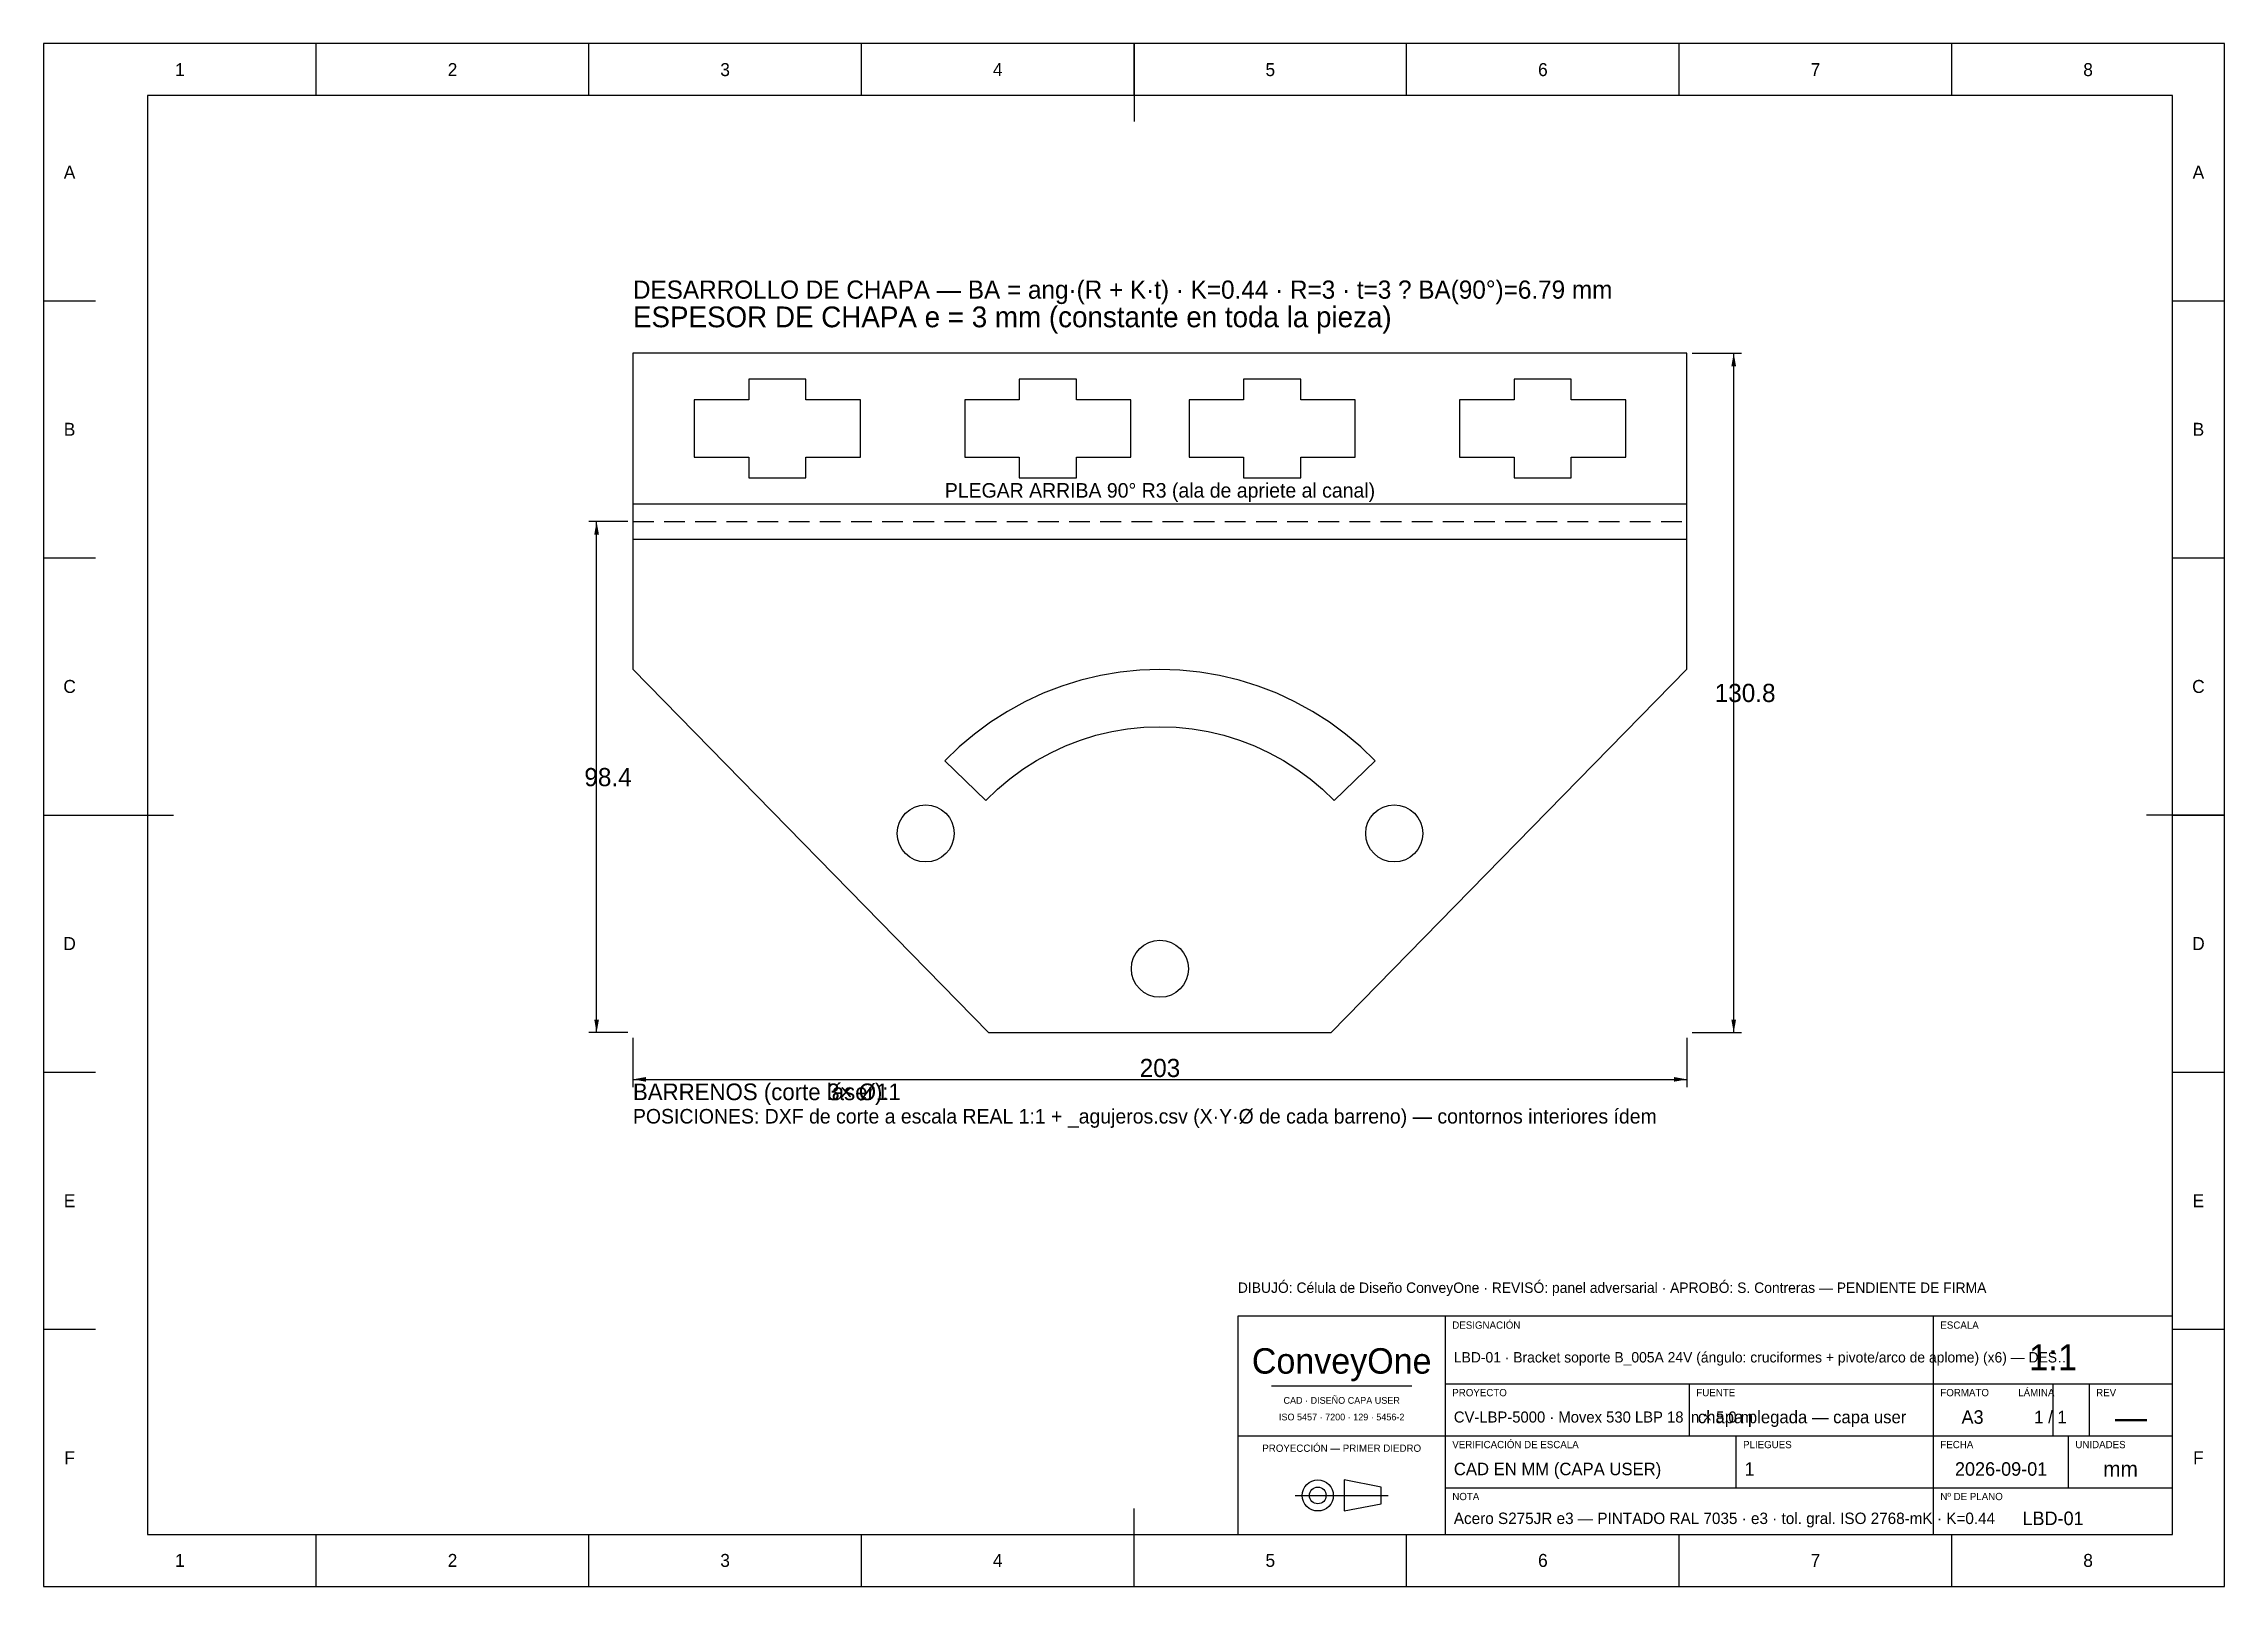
# Model space of a CAD drawing. Extents: x 0 to 420, y 0 to 297.
import ezdxf
from ezdxf.enums import TextEntityAlignment as Align

# ---------------------------------------------------------------- set-up
doc = ezdxf.new("R2010")
doc.units = 0
doc.linetypes.add('DASHED', pattern=[6, 4, -2])
for name, color, linetype in [('COTAS', 7, 'CONTINUOUS'), ('FINA', 7, 'CONTINUOUS'), ('NORMA', 7, 'CONTINUOUS'), ('PLIEGUE', 1, 'DASHED'), ('TEXTO', 7, 'CONTINUOUS'), ('VISIBLE', 7, 'CONTINUOUS')]:
    doc.layers.add(name, color=color, linetype=linetype)

msp = doc.modelspace()

# ---------------------------------------------------------------- linework, layer by layer
at = {"layer": 'COTAS'}
for p, q in [((317.5, 237.395), (327, 237.395)), ((325.5, 106.605), (325.5, 237.395)), ((112.5, 204.995), (105, 204.995)), ((106.5, 106.605), (106.5, 204.995)), ((112.5, 106.605), (105, 106.605)), ((113.5, 105.605), (113.5, 96.105)), ((316.5, 105.605), (316.5, 96.105)), ((317.5, 106.605), (327, 106.605)), ((113.5, 97.605), (316.5, 97.605))]:
    msp.add_line(p, q, dxfattribs=at)
for points in [[(325.5, 237.395), (325.95, 234.895), (325.05, 234.895)], [(106.5, 204.995), (106.95, 202.495), (106.05, 202.495)], [(106.5, 106.605), (106.95, 109.105), (106.05, 109.105)], [(325.5, 106.605), (325.95, 109.105), (325.05, 109.105)], [(113.5, 97.605), (116, 98.055), (116, 97.155)], [(316.5, 97.605), (314, 98.055), (314, 97.155)]]:
    msp.add_solid(points, dxfattribs=at)
at = {"layer": 'FINA'}
for p, q in [((420, 297), (0, 297)), ((0, 297), (0, 0)), ((52.5, 287), (52.5, 297)), ((105, 287), (105, 297)), ((157.5, 287), (157.5, 297)), ((210, 287), (210, 297)), ((262.5, 287), (262.5, 297)), ((315, 287), (315, 297)), ((367.5, 287), (367.5, 297)), ((420, 0), (420, 297)), ((0, 247.5), (10, 247.5)), ((410, 247.5), (420, 247.5)), ((113.5, 208.395), (316.5, 208.395)), ((113.5, 201.605), (316.5, 201.605)), ((0, 198), (10, 198)), ((410, 198), (420, 198)), ((0, 148.5), (10, 148.5)), ((410, 148.5), (420, 148.5)), ((0, 99), (10, 99)), ((410, 99), (420, 99)), ((0, 49.5), (10, 49.5)), ((410, 49.5), (420, 49.5)), ((236.5, 38.6), (263.5, 38.6)), ((270, 39), (364, 39)), ((317, 29), (317, 39)), ((364, 39), (410, 39)), ((387, 29), (387, 39)), ((394, 29), (394, 39)), ((230, 29), (270, 29)), ((270, 29), (364, 29)), ((326, 19), (326, 29)), ((364, 29), (410, 29)), ((390, 19), (390, 29)), ((241.03, 17.5), (258.97, 17.5)), ((270, 19), (364, 19)), ((364, 19), (410, 19)), ((52.5, 0), (52.5, 10)), ((105, 0), (105, 10)), ((157.5, 0), (157.5, 10)), ((210, 0), (210, 10)), ((262.5, 0), (262.5, 10)), ((315, 0), (315, 10)), ((367.5, 0), (367.5, 10)), ((0, 0), (420, 0))]:
    msp.add_line(p, q, dxfattribs=at)
at = {"layer": 'NORMA'}
for p, q in [((210, 297), (210, 282)), ((410, 287), (20, 287)), ((20, 287), (20, 10)), ((410, 10), (410, 287)), ((0, 148.5), (25, 148.5)), ((420, 148.5), (405, 148.5)), ((410, 52), (230, 52)), ((230, 52), (230, 10)), ((270, 10), (270, 52)), ((364, 10), (364, 52)), ((410, 10), (410, 52)), ((210, 0), (210, 15)), ((20, 10), (410, 10)), ((230, 10), (410, 10))]:
    msp.add_line(p, q, dxfattribs=at)
at = {"layer": 'PLIEGUE'}
msp.add_line((113.5, 204.995), (316.5, 204.995), dxfattribs=at)
at = {"layer": 'TEXTO'}
for p, q in [((257.59, 19.11), (250.46, 20.49)), ((250.46, 20.49), (250.46, 14.51)), ((257.59, 15.89), (257.59, 19.11)), ((250.46, 14.51), (257.59, 15.89))]:
    msp.add_line(p, q, dxfattribs=at)
for radius in [2.99, 1.61]:
    msp.add_circle((245.4, 17.5), radius, dxfattribs=at)
at = {"layer": 'VISIBLE'}
for p, q in [((316.5, 237.395), (113.5, 237.395)), ((113.5, 237.395), (113.5, 176.605)), ((316.5, 176.605), (316.5, 237.395)), ((146.8, 232.395), (135.8, 232.395)), ((135.8, 232.395), (135.8, 228.395)), ((146.8, 228.395), (146.8, 232.395)), ((198.9, 232.395), (187.9, 232.395)), ((187.9, 232.395), (187.9, 228.395)), ((198.9, 228.395), (198.9, 232.395)), ((242.1, 232.395), (231.1, 232.395)), ((231.1, 232.395), (231.1, 228.395)), ((242.1, 228.395), (242.1, 232.395)), ((294.2, 232.395), (283.2, 232.395)), ((283.2, 232.395), (283.2, 228.395)), ((294.2, 228.395), (294.2, 232.395)), ((135.8, 228.395), (125.3, 228.395)), ((125.3, 228.395), (125.3, 217.395)), ((157.3, 228.395), (146.8, 228.395)), ((157.3, 217.395), (157.3, 228.395)), ((187.9, 228.395), (177.4, 228.395)), ((177.4, 228.395), (177.4, 217.395)), ((209.4, 228.395), (198.9, 228.395)), ((209.4, 217.395), (209.4, 228.395)), ((231.1, 228.395), (220.6, 228.395)), ((220.6, 228.395), (220.6, 217.395)), ((252.6, 228.395), (242.1, 228.395)), ((252.6, 217.395), (252.6, 228.395)), ((283.2, 228.395), (272.7, 228.395)), ((272.7, 228.395), (272.7, 217.395)), ((304.7, 228.395), (294.2, 228.395)), ((304.7, 217.395), (304.7, 228.395)), ((125.3, 217.395), (135.8, 217.395)), ((135.8, 217.395), (135.8, 213.395)), ((146.8, 213.395), (146.8, 217.395)), ((146.8, 217.395), (157.3, 217.395)), ((177.4, 217.395), (187.9, 217.395)), ((187.9, 217.395), (187.9, 213.395)), ((198.9, 213.395), (198.9, 217.395)), ((198.9, 217.395), (209.4, 217.395)), ((220.6, 217.395), (231.1, 217.395)), ((231.1, 217.395), (231.1, 213.395)), ((242.1, 213.395), (242.1, 217.395)), ((242.1, 217.395), (252.6, 217.395)), ((272.7, 217.395), (283.2, 217.395)), ((283.2, 217.395), (283.2, 213.395)), ((294.2, 213.395), (294.2, 217.395)), ((294.2, 217.395), (304.7, 217.395)), ((135.8, 213.395), (146.8, 213.395)), ((187.9, 213.395), (198.9, 213.395)), ((231.1, 213.395), (242.1, 213.395)), ((283.2, 213.395), (294.2, 213.395)), ((113.5, 176.605), (182, 106.605)), ((215, 176.505), (211.15, 176.375)), ((218.85, 176.375), (215, 176.505)), ((248, 106.605), (316.5, 176.605)), ((196.09, 173.315), (192.49, 171.925)), ((199.77, 174.455), (196.09, 173.315)), ((203.52, 175.345), (199.77, 174.455)), ((207.32, 175.995), (203.52, 175.345)), ((211.15, 176.375), (207.32, 175.995)), ((222.68, 175.995), (218.85, 176.375)), ((226.48, 175.345), (222.68, 175.995)), ((230.23, 174.455), (226.48, 175.345)), ((233.91, 173.315), (230.23, 174.455)), ((237.51, 171.925), (233.91, 173.315)), ((185.62, 168.445), (182.38, 166.375)), ((189, 170.305), (185.62, 168.445)), ((192.49, 171.925), (189, 170.305)), ((241, 170.305), (237.51, 171.925)), ((244.38, 168.445), (241, 170.305)), ((247.62, 166.375), (244.38, 168.445)), ((179.27, 164.085), (176.33, 161.595)), ((182.38, 166.375), (179.27, 164.085)), ((199.7, 162.925), (202.68, 163.845)), ((202.68, 163.845), (205.71, 164.565)), ((205.71, 164.565), (208.78, 165.085)), ((208.78, 165.085), (211.88, 165.405)), ((211.88, 165.405), (215, 165.505)), ((215, 165.505), (218.12, 165.405)), ((218.12, 165.405), (221.22, 165.085)), ((221.22, 165.085), (224.29, 164.565)), ((224.29, 164.565), (227.32, 163.845)), ((227.32, 163.845), (230.3, 162.925)), ((250.73, 164.085), (247.62, 166.375)), ((253.67, 161.595), (250.73, 164.085)), ((176.33, 161.595), (173.57, 158.915)), ((191.23, 158.985), (193.96, 160.485)), ((193.96, 160.485), (196.79, 161.805)), ((196.79, 161.805), (199.7, 162.925)), ((230.3, 162.925), (233.21, 161.805)), ((233.21, 161.805), (236.04, 160.485)), ((236.04, 160.485), (238.77, 158.985)), ((256.43, 158.915), (253.67, 161.595)), ((173.57, 158.915), (181.48, 151.275)), ((183.72, 153.445), (186.1, 155.455)), ((186.1, 155.455), (188.61, 157.305)), ((188.61, 157.305), (191.23, 158.985)), ((238.77, 158.985), (241.39, 157.305)), ((241.39, 157.305), (243.9, 155.455)), ((243.9, 155.455), (246.28, 153.445)), ((248.52, 151.275), (256.43, 158.915)), ((181.48, 151.275), (183.72, 153.445)), ((246.28, 153.445), (248.52, 151.275)), ((182, 106.605), (248, 106.605))]:
    msp.add_line(p, q, dxfattribs=at)
for centre in [(169.88, 144.955), (260.12, 144.955), (215, 118.905)]:
    msp.add_circle(centre, 5.5, dxfattribs=at)

# ---------------------------------------------------------------- texts
at = {"layer": 'COTAS'}
for s, p in [('130.8', (327.7, 172)), ('98.4', (108.7, 155.8)), ('203', (215, 99.805))]:
    msp.add_text(s, height=3.5, dxfattribs=at).set_placement(p, align=Align.MIDDLE_CENTER)
at = {"layer": 'TEXTO'}
for s, height, p in [('1', 2.5, (26.25, 292)), ('2', 2.5, (78.75, 292)), ('3', 2.5, (131.25, 292)), ('4', 2.5, (183.75, 292)), ('5', 2.5, (236.25, 292)), ('6', 2.5, (288.75, 292)), ('7', 2.5, (341.25, 292)), ('8', 2.5, (393.75, 292)), ('A', 2.5, (5, 272.25)), ('A', 2.5, (415, 272.25)), ('B', 2.5, (5, 222.75)), ('B', 2.5, (415, 222.75)), ('PLEGAR ARRIBA 90° R3 (ala de apriete al canal)', 2.8, (215, 210.995)), ('C', 2.5, (5, 173.25)), ('C', 2.5, (415, 173.25)), ('D', 2.5, (5, 123.75)), ('D', 2.5, (415, 123.75)), ('E', 2.5, (5, 74.25)), ('E', 2.5, (415, 74.25)), ('1:1', 5, (387, 44.1)), ('ConveyOne', 4.9, (250, 43.4)), ('CAD · DISEÑO CAPA USER', 1.3, (250, 35.8)), ('A3', 2.6, (371.5, 32.6)), ('1 / 1', 2.4, (386.5, 32.6)), ('ISO 5457 · 7200 · 129 · 5456-2', 1.3, (250, 32.6)), ('—', 4.6, (402, 32.6)), ('F', 2.5, (5, 24.75)), ('PROYECCIÓN — PRIMER DIEDRO', 1.4, (250, 26.6)), ('F', 2.5, (415, 24.75)), ('2026-09-01', 2.6, (377, 22.6)), ('mm', 3, (400, 22.6)), ('LBD-01', 2.6, (387, 13.1)), ('1', 2.5, (26.25, 5)), ('2', 2.5, (78.75, 5)), ('3', 2.5, (131.25, 5)), ('4', 2.5, (183.75, 5)), ('5', 2.5, (236.25, 5)), ('6', 2.5, (288.75, 5)), ('7', 2.5, (341.25, 5)), ('8', 2.5, (393.75, 5))]:
    msp.add_text(s, height=height, dxfattribs=at).set_placement(p, align=Align.MIDDLE_CENTER)
for s, height, p in [('DESARROLLO DE CHAPA — BA = ang·(R + K·t) · K=0.44 · R=3 · t=3 ? BA(90°)=6.79 mm', 3.5, (113.5, 247.895)), ('ESPESOR DE CHAPA e = 3 mm (constante en toda la pieza)', 4, (113.5, 242.395)), ('BARRENOS (corte láser): ', 3.2, (113.5, 93.605)), ('3× Ø11', 3.2, (150.927, 93.605)), ('POSICIONES: DXF de corte a escala REAL 1:1 + _agujeros.csv (X·Y·Ø de cada barreno) — contornos interiores ídem', 2.8, (113.5, 89.105)), ('DIBUJÓ: Célula de Diseño ConveyOne · REVISÓ: panel adversarial · APROBÓ: S. Contreras — PENDIENTE DE FIRMA', 2, (230, 56.5)), ('DESIGNACIÓN', 1.4, (271.3, 49.6)), ('ESCALA', 1.4, (365.3, 49.6)), ('PROYECTO', 1.4, (271.3, 36.6)), ('FUENTE', 1.4, (318.3, 36.6)), ('FORMATO', 1.4, (365.3, 36.6)), ('LÁMINA', 1.4, (380.3, 36.6)), ('REV', 1.4, (395.3, 36.6)), ('VERIFICACIÓN DE ESCALA', 1.4, (271.3, 26.6)), ('PLIEGUES', 1.4, (327.3, 26.6)), ('FECHA', 1.4, (365.3, 26.6)), ('UNIDADES', 1.4, (391.3, 26.6)), ('NOTA', 1.4, (271.3, 16.6)), ('Nº DE PLANO', 1.4, (365.3, 16.6))]:
    msp.add_text(s, height=height, dxfattribs=at).set_placement(p)
for s, height, p in [('LBD-01 · Bracket soporte B_005A 24V (ángulo: cruciformes + pivote/arco de aplome) (x6) — DES…', 2, (271.6, 44.1)), ('CV-LBP-5000 · Movex 530 LBP 18 in × 5.0 m', 2.1329, (271.6, 32.6)), ('chapa plegada — capa user', 2.4, (318.6, 32.6)), ('CAD EN MM (CAPA USER)', 2.4, (271.6, 22.6)), ('1', 2.6, (327.6, 22.6)), ('Acero S275JR e3 — PINTADO RAL 7035 · e3 · tol. gral. ISO 2768-mK · K=0.44', 2.2, (271.6, 13.1))]:
    msp.add_text(s, height=height, dxfattribs=at).set_placement(p, align=Align.MIDDLE_LEFT)

doc.saveas('drawing.dxf')
